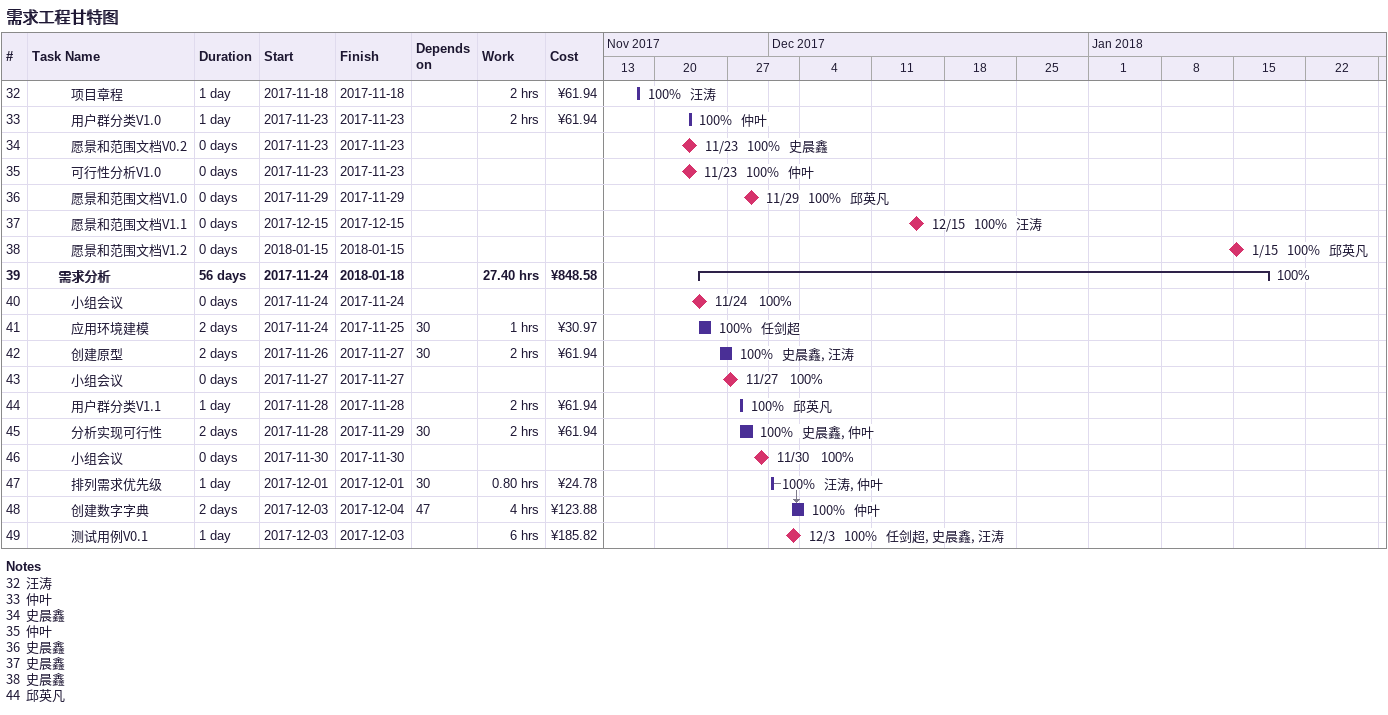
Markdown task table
需求工程甘特图

| ID | Level | Task | Duration | Start | Finish | Predecessors | Resources | % complete | Work (h) | Cost (¥) |
|---|---|---|---|---|---|---|---|---|---|---|
| 32 | 4 | 项目章程 | 1d | 2017-11-18 | 2017-11-18 |  | 汪涛 | 100 | 2 | 61.94 |
| 33 | 4 | 用户群分类V1.0 | 1d | 2017-11-23 | 2017-11-23 |  | 仲叶 | 100 | 2 | 61.94 |
| 34 | 4 | 愿景和范围文档V0.2 | 0d | 2017-11-23 | 2017-11-23 |  | 史晨鑫 | 100 |  |  |
| 35 | 4 | 可行性分析V1.0 | 0d | 2017-11-23 | 2017-11-23 |  | 仲叶 | 100 |  |  |
| 36 | 4 | 愿景和范围文档V1.0 | 0d | 2017-11-29 | 2017-11-29 |  | 邱英凡 | 100 |  |  |
| 37 | 4 | 愿景和范围文档V1.1 | 0d | 2017-12-15 | 2017-12-15 |  | 汪涛 | 100 |  |  |
| 38 | 4 | 愿景和范围文档V1.2 | 0d | 2018-01-15 | 2018-01-15 |  | 邱英凡 | 100 |  |  |
| 39 | 3 | **需求分析** | 56d | 2017-11-24 | 2018-01-18 |  |  | 100 | 27.40 | 848.58 |
| 40 | 4 | 小组会议 | 0d | 2017-11-24 | 2017-11-24 |  |  | 100 |  |  |
| 41 | 4 | 应用环境建模 | 2d | 2017-11-24 | 2017-11-25 | 30 | 任剑超 | 100 | 1 | 30.97 |
| 42 | 4 | 创建原型 | 2d | 2017-11-26 | 2017-11-27 | 30 | 史晨鑫, 汪涛 | 100 | 2 | 61.94 |
| 43 | 4 | 小组会议 | 0d | 2017-11-27 | 2017-11-27 |  |  | 100 |  |  |
| 44 | 4 | 用户群分类V1.1 | 1d | 2017-11-28 | 2017-11-28 |  | 邱英凡 | 100 | 2 | 61.94 |
| 45 | 4 | 分析实现可行性 | 2d | 2017-11-28 | 2017-11-29 | 30 | 史晨鑫, 仲叶 | 100 | 2 | 61.94 |
| 46 | 4 | 小组会议 | 0d | 2017-11-30 | 2017-11-30 |  |  | 100 |  |  |
| 47 | 4 | 排列需求优先级 | 1d | 2017-12-01 | 2017-12-01 | 30 | 汪涛, 仲叶 | 100 | 0.80 | 24.78 |
| 48 | 4 | 创建数字字典 | 2d | 2017-12-03 | 2017-12-04 | 47 | 仲叶 | 100 | 4 | 123.88 |
| 49 | 4 | 测试用例V0.1 | 1d | 2017-12-03 | 2017-12-03 |  | 任剑超, 史晨鑫, 汪涛 | 100 | 6 | 185.82 |

Notes
- 32: 汪涛
- 33: 仲叶
- 34: 史晨鑫
- 35: 仲叶
- 36: 史晨鑫
- 37: 史晨鑫
- 38: 史晨鑫
- 44: 邱英凡
